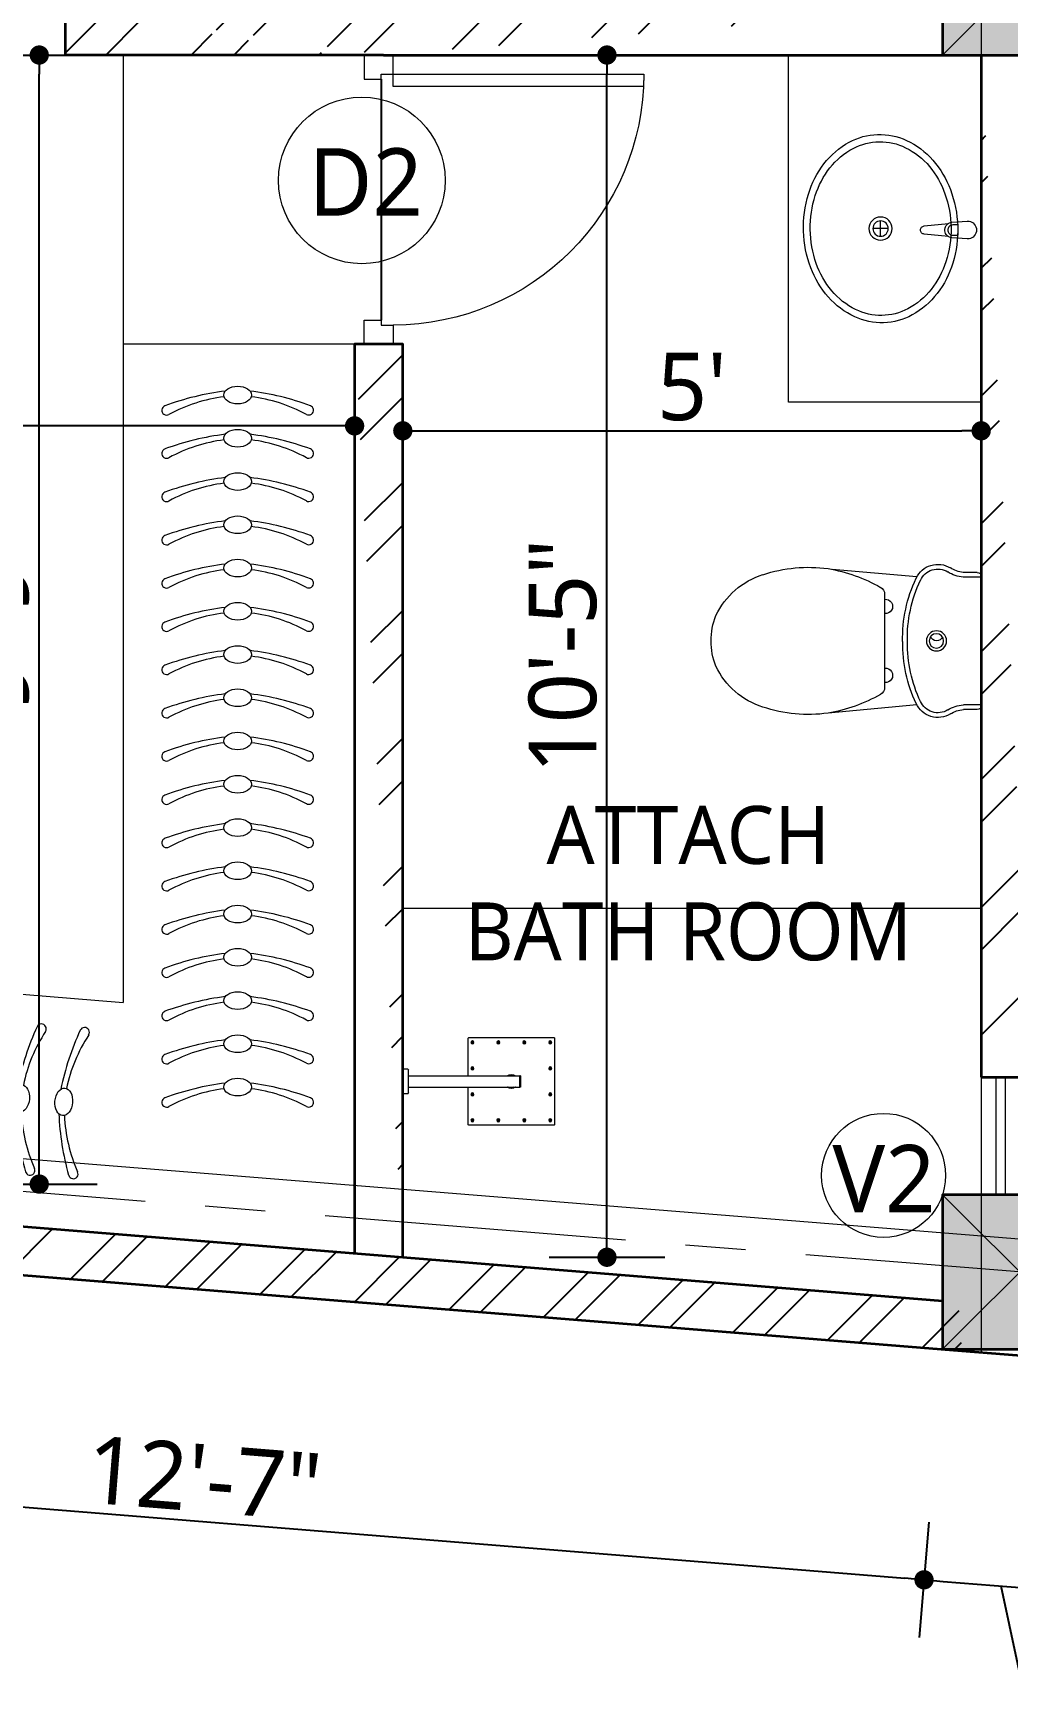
# Model space of a CAD drawing. Header units: inches. Extents: x 17146 to 31738, y -8920 to -2452.
# Drawn here: x 22901.4 to 23002.5, y -5358 to -5185.2 of the extents above; entities that cross this region are included whole.
import ezdxf

# ---------------------------------------------------------------- set-up
doc = ezdxf.new("R2010")
doc.units = ezdxf.units.IN
doc.header["$LTSCALE"] = 25
doc.header["$MEASUREMENT"] = 0
doc.header["$PDMODE"] = 3
doc.linetypes.add('CENTER', pattern=[2, 1.25, -0.25, 0.25, -0.25])
doc.linetypes.add('CENTER2', pattern=[1.125, 0.75, -0.125, 0.125, -0.125])
doc.layers.get('Defpoints').update_dxf_attribs({"color": 251})
doc.layers.add('A-HATCH', color=7, linetype='Continuous')
doc.layers.add('Text-internal', color=7, linetype='Continuous')
for name, color, linetype, lineweight in [('A_Grid Name', 216, 'Continuous', 5), ('Center line', 252, 'CENTER', 20), ('Column', 130, 'Continuous', 35), ('Dim-external', 151, 'Continuous', 9), ('Dim-internal', 150, 'Continuous', 9), ('Door-window', 40, 'Continuous', 15), ('Furniture', 125, 'Continuous', 20), ('Hatch', 253, 'Continuous', 13), ('sill', 30, 'Continuous', 20), ('text window', 212, 'Continuous', 20), ('Wall-Section', 6, 'Continuous', 35)]:
    doc.layers.add(name, color=color, linetype=linetype, lineweight=lineweight)
doc.styles.add('int text 1in-8ft', font='trebuc.ttf', dxfattribs={"height": 7})
doc.dimstyles.new('dim 1in-8ft', dxfattribs={"dimtxt": 7, "dimasz": 2, "dimexe": 6, "dimexo": 6, "dimgap": 1, "dimtad": 1, "dimdec": 0, "dimzin": 0, "dimdsep": 46, "dimlunit": 4, "dimtxsty": 'int text 1in-8ft', "dimblk": 'DOT', "dimcen": 4, "dimdle": 6, "dimclrt": 7, "dimadec": 0, "dimazin": 0, "dimtfac": 1, "dimtdec": 0, "dimtofl": 0, "dimtmove": 0, "dimatfit": 3, "dimfxl": 6, "dimfxlon": 1, "dimtolj": 1, "dimtzin": 0, "dimarcsym": 0})
doc.dimstyles.new('dim 1in-8ft c-c', dxfattribs={"dimtxt": 7, "dimasz": 2, "dimexe": 6, "dimexo": 6, "dimgap": 1, "dimtad": 1, "dimdec": 0, "dimzin": 0, "dimdsep": 46, "dimlunit": 4, "dimtxsty": 'int text 1in-8ft', "dimblk": 'DOT', "dimcen": 4, "dimdle": 6, "dimclrt": 7, "dimadec": 0, "dimazin": 0, "dimtfac": 1, "dimtdec": 0, "dimtofl": 0, "dimtmove": 0, "dimatfit": 3, "dimfxl": 6, "dimfxlon": 1, "dimtolj": 1, "dimtzin": 0, "dimarcsym": 0})

# ---------------------------------------------------------------- blocks, each defined once
blk = doc.blocks.new('col')
at = {"layer": 'Hatch'}
h = blk.add_hatch(color=256, dxfattribs=at)
h.dxf.hatch_style = 1
h.paths.add_polyline_path([(-8, -8), (8, -8), (8, 8), (-8, 8)])
at = {"layer": 'Column'}
blk.add_lwpolyline([(-8, -8), (8, -8), (8, 8), (-8, 8)], close=True, dxfattribs=at)
at = {"layer": 'Dim-external'}
for p, q in [((-8, 8), (8, -8)), ((8, 8), (-8, -8))]:
    blk.add_line(p, q, dxfattribs=at)
blk = doc.blocks.new('gridd')
at = {"layer": 'Dim-external'}
for p in [(168, -150), (168, -284.21)]:
    blk.add_blockref('col', p, dxfattribs=at)
blk = doc.blocks.new('45')
at = {"linetype": 'Continuous'}
for p, q in [((-32.5, 0), (-29.5, 0)), ((-32.5, -13), (-32.5, 0)), ((-29.5, 0), (29.5, 0)), ((29.5, 0), (32.5, 0)), ((32.5, -13), (32.5, 0)), ((-29.5, -15), (-30.5, -15)), ((29.5, -15), (-29.5, -15)), ((-15, -15), (-15, -308.5)), ((15, -15), (15, -308.5)), ((30.5, -15), (29.5, -15)), ((-114.3, -399.3), (-114.3, -172.7)), ((-113.3, -171.7), (-15, -171.7)), ((15, -171.7), (113.3, -171.7)), ((114.3, -172.7), (114.3, -399.3)), ((-104.4, -183), (-104.4, -184)), ((-103, -183), (-104.4, -183)), ((-104.4, -184), (-103, -184)), ((-103.6, -183), (-103.6, -184)), ((-102, -181.6), (-103, -181.6)), ((-103, -181.6), (-103, -183)), ((-102, -182.4), (-103, -182.4)), ((-103, -184), (-103, -185.5)), ((-103, -184.6), (-102, -184.6)), ((-103, -185.5), (-102, -185.5)), ((-102, -183), (-102, -181.6)), ((-100.5, -183), (-102, -183)), ((-102, -184), (-100.5, -184)), ((-102, -185.5), (-102, -184)), ((-101.4, -184), (-101.4, -183)), ((-100.5, -184), (-100.5, -183)), ((-36.1, -183), (-36.1, -184)), ((-34.7, -183), (-36.1, -183)), ((-36.1, -184), (-34.7, -184)), ((-35.2, -183), (-35.2, -184)), ((-33.7, -181.6), (-34.7, -181.6)), ((-34.7, -181.6), (-34.7, -183)), ((-33.7, -182.4), (-34.7, -182.4)), ((-34.7, -184), (-34.7, -185.5)), ((-34.7, -184.6), (-33.7, -184.6)), ((-34.7, -185.5), (-33.7, -185.5)), ((-33.7, -183), (-33.7, -181.6)), ((-32.2, -183), (-33.7, -183)), ((-33.7, -184), (-32.2, -184)), ((-33.7, -185.5), (-33.7, -184)), ((-33.1, -184), (-33.1, -183)), ((-32.2, -184), (-32.2, -183)), ((32.2, -183), (32.2, -184)), ((33.7, -183), (32.2, -183)), ((32.2, -184), (33.7, -184)), ((33.1, -183), (33.1, -184)), ((34.7, -181.6), (33.7, -181.6)), ((33.7, -181.6), (33.7, -183)), ((34.7, -182.4), (33.7, -182.4)), ((33.7, -184), (33.7, -185.5)), ((33.7, -184.6), (34.7, -184.6)), ((33.7, -185.5), (34.7, -185.5)), ((34.7, -183), (34.7, -181.6)), ((36.1, -183), (34.7, -183)), ((34.7, -184), (36.1, -184)), ((34.7, -185.5), (34.7, -184)), ((35.2, -184), (35.2, -183)), ((36.1, -184), (36.1, -183)), ((100.6, -183), (100.6, -184)), ((102, -183), (100.6, -183)), ((100.6, -184), (102, -184)), ((101.4, -183), (101.4, -184)), ((103, -181.6), (102, -181.6)), ((102, -181.6), (102, -183)), ((103, -182.4), (102, -182.4)), ((102, -184), (102, -185.5)), ((102, -184.6), (103, -184.6)), ((102, -185.5), (103, -185.5)), ((103, -183), (103, -181.6)), ((104.5, -183), (103, -183)), ((103, -184), (104.5, -184)), ((103, -185.5), (103, -184)), ((103.6, -184), (103.6, -183)), ((104.5, -184), (104.5, -183)), ((-104.4, -251.3), (-104.4, -252.3)), ((-103, -251.3), (-104.4, -251.3)), ((-104.4, -252.3), (-103, -252.3)), ((-103.6, -251.3), (-103.6, -252.3)), ((-102, -249.9), (-103, -249.9)), ((-103, -249.9), (-103, -251.3)), ((-102, -250.8), (-103, -250.8)), ((-103, -252.3), (-103, -253.8)), ((-103, -252.9), (-102, -252.9)), ((-103, -253.8), (-102, -253.8)), ((-102, -251.3), (-102, -249.9)), ((-100.5, -251.3), (-102, -251.3)), ((-102, -252.3), (-100.5, -252.3)), ((-102, -253.8), (-102, -252.3)), ((-101.4, -252.3), (-101.4, -251.3)), ((-100.5, -252.3), (-100.5, -251.3)), ((100.6, -251.3), (100.6, -252.3)), ((102, -251.3), (100.6, -251.3)), ((100.6, -252.3), (102, -252.3)), ((101.4, -251.3), (101.4, -252.3)), ((103, -249.9), (102, -249.9)), ((102, -249.9), (102, -251.3)), ((103, -250.8), (102, -250.8)), ((102, -252.3), (102, -253.8)), ((102, -252.9), (103, -252.9)), ((102, -253.8), (103, -253.8)), ((103, -251.3), (103, -249.9)), ((104.5, -251.3), (103, -251.3)), ((103, -252.3), (104.5, -252.3)), ((103, -253.8), (103, -252.3)), ((103.6, -252.3), (103.6, -251.3)), ((104.5, -252.3), (104.5, -251.3)), ((-104.4, -319.7), (-104.4, -320.7)), ((-103, -319.7), (-104.4, -319.7)), ((-104.4, -320.7), (-103, -320.7)), ((-103.6, -319.7), (-103.6, -320.7)), ((-102, -318.2), (-103, -318.2)), ((-103, -318.2), (-103, -319.7)), ((-102, -319.1), (-103, -319.1)), ((-103, -320.7), (-103, -322.1)), ((-103, -321.2), (-102, -321.2)), ((-103, -322.1), (-102, -322.1)), ((-102, -319.7), (-102, -318.2)), ((-100.5, -319.7), (-102, -319.7)), ((-102, -320.7), (-100.5, -320.7)), ((-102, -322.1), (-102, -320.7)), ((-101.4, -320.7), (-101.4, -319.7)), ((-100.5, -320.7), (-100.5, -319.7)), ((15, -308.5), (-15, -308.5)), ((-15, -308.5), (15, -308.5)), ((-15, -310), (-15, -308.5)), ((-15, -310), (15, -310)), ((15, -310), (15, -308.5)), ((100.6, -319.7), (100.6, -320.7)), ((102, -319.7), (100.6, -319.7)), ((100.6, -320.7), (102, -320.7)), ((101.4, -319.7), (101.4, -320.7)), ((103, -318.2), (102, -318.2)), ((102, -318.2), (102, -319.7)), ((103, -319.1), (102, -319.1)), ((102, -320.7), (102, -322.1)), ((102, -321.2), (103, -321.2)), ((102, -322.1), (103, -322.1)), ((103, -319.7), (103, -318.2)), ((104.5, -319.7), (103, -319.7)), ((103, -320.7), (104.5, -320.7)), ((103, -322.1), (103, -320.7)), ((103.6, -320.7), (103.6, -319.7)), ((104.5, -320.7), (104.5, -319.7)), ((-104.4, -388), (-104.4, -389)), ((-103, -388), (-104.4, -388)), ((-104.4, -389), (-103, -389)), ((-103.6, -388), (-103.6, -389)), ((-102, -386.6), (-103, -386.6)), ((-103, -386.6), (-103, -388)), ((-102, -387.4), (-103, -387.4)), ((-103, -389), (-103, -390.5)), ((-103, -389.6), (-102, -389.6)), ((-103, -390.5), (-102, -390.5)), ((-102, -388), (-102, -386.6)), ((-100.5, -388), (-102, -388)), ((-102, -389), (-100.5, -389)), ((-102, -390.5), (-102, -389)), ((-101.4, -389), (-101.4, -388)), ((-100.5, -389), (-100.5, -388)), ((-36.1, -388), (-36.1, -389)), ((-34.7, -388), (-36.1, -388)), ((-36.1, -389), (-34.7, -389)), ((-35.2, -388), (-35.2, -389)), ((-33.7, -386.6), (-34.7, -386.6)), ((-34.7, -386.6), (-34.7, -388)), ((-33.7, -387.4), (-34.7, -387.4)), ((-34.7, -389), (-34.7, -390.5)), ((-34.7, -389.6), (-33.7, -389.6)), ((-34.7, -390.5), (-33.7, -390.5)), ((-33.7, -388), (-33.7, -386.6)), ((-32.2, -388), (-33.7, -388)), ((-33.7, -389), (-32.2, -389)), ((-33.7, -390.5), (-33.7, -389)), ((-33.1, -389), (-33.1, -388)), ((-32.2, -389), (-32.2, -388)), ((32.2, -388), (32.2, -389)), ((33.7, -388), (32.2, -388)), ((32.2, -389), (33.7, -389)), ((33.1, -388), (33.1, -389)), ((34.7, -386.6), (33.7, -386.6)), ((33.7, -386.6), (33.7, -388)), ((34.7, -387.4), (33.7, -387.4)), ((33.7, -389), (33.7, -390.5)), ((33.7, -389.6), (34.7, -389.6)), ((33.7, -390.5), (34.7, -390.5)), ((34.7, -388), (34.7, -386.6)), ((36.1, -388), (34.7, -388)), ((34.7, -389), (36.1, -389)), ((34.7, -390.5), (34.7, -389)), ((35.2, -389), (35.2, -388)), ((36.1, -389), (36.1, -388)), ((100.6, -388), (100.6, -389)), ((102, -388), (100.6, -388)), ((100.6, -389), (102, -389)), ((101.4, -388), (101.4, -389)), ((103, -386.6), (102, -386.6)), ((102, -386.6), (102, -388)), ((103, -387.4), (102, -387.4)), ((102, -389), (102, -390.5)), ((102, -389.6), (103, -389.6)), ((102, -390.5), (103, -390.5)), ((103, -388), (103, -386.6)), ((104.5, -388), (103, -388)), ((103, -389), (104.5, -389)), ((103, -390.5), (103, -389)), ((103.6, -389), (103.6, -388)), ((104.5, -389), (104.5, -388)), ((113.3, -400.3), (-113.3, -400.3))]:
    blk.add_line(p, q, dxfattribs=at)
at = {"linetype": 'CENTER2'}
blk.add_line((20, 0), (-20, 0), dxfattribs=at)
at = {"linetype": 'Continuous'}
for centre in [(-102.5, -183.5), (-34.2, -183.5), (34.2, -183.5), (102.5, -183.5), (-102.5, -251.8), (102.5, -251.8), (-102.5, -320.2), (102.5, -320.2), (-102.5, -388.5), (-34.2, -388.5), (34.2, -388.5), (102.5, -388.5)]:
    blk.add_circle(centre, 4, dxfattribs=at)
for centre, radius, start, end in [((-30.5, -13), 2, 180, 270), ((30.5, -13), 2, 270, 0), ((-113.3, -172.7), 1, 90, 180), ((113.3, -172.7), 1, 0, 90), ((0, -286), 18.5, 144.1752, 215.8248), ((0, -286), 18.4, 144.6089, 215.3911), ((0, -286), 18.1, 145.9684, 214.0316), ((0, -286), 18, 146.4427, 213.5573), ((0, -286), 16.4, 156.4575, 203.5425), ((0, -286), 18.5, 0, 35.8248), ((0, -286), 18.4, 0, 35.3911), ((0, -286), 18.1, 0, 34.0316), ((0, -286), 18, 326.4427, 33.5573), ((0, -286), 16.4, 336.4575, 23.5425), ((0, -286), 18.5, 324.1752, 0), ((0, -286), 18.1, 325.9684, 0), ((0, -286), 18.4, 324.6089, 0), ((-113.3, -399.3), 1, 180, 270), ((113.3, -399.3), 1, 270, 0)]:
    blk.add_arc(centre, radius, start, end, dxfattribs=at)
blk = doc.blocks.new('Sanitary_Commode')
for p, q in [((-7.57, 0), (7.57, 0)), ((-7.48, 0), (-7.48, -2.09)), ((7.48, 0), (7.48, -2.12)), ((-8.04, -0.47), (-8.04, -2.09)), ((8.04, -0.47), (8.04, -2.12)), ((-7.5, -7.54), (-8.46, -17.96)), ((7.53, -7.54), (8.4, -17.49)), ((-5.44, -11.32), (5.47, -11.32))]:
    blk.add_line(p, q)
for centre, radius in [((0.01, -5.24), 1.18), ((0.01, -5.25), 0.847)]:
    blk.add_circle(centre, radius)
for centre, radius, start, end in [((-7.57, -0.47), 0.472, 90, 180), ((7.57, -0.47), 0.472, 0, 90), ((-6.16, -5.08), 2.81, 148.3639, 245.1822), ((-11.13, -1.9), 3.09, 326.5687, 356.4698), ((-11.12, -1.91), 3.64, 326.6608, 357.0885), ((6.18, -5.08), 2.81, 294.8178, 31.6361), ((11.46, -1.75), 4, 185.3426, 212.6411), ((11.51, -1.73), 3.49, 186.5142, 212.5699), ((-6.16, -5.08), 2.25, 148.6278, 245.6358), ((0.78, -5.22), 0.758, 114.8358, 249.215), ((6.18, -5.08), 2.25, 294.3642, 31.4264), ((-0.29, 7.25), 16.46, 244.6528, 270.785), ((-0.29, 7.25), 15.9, 244.6553, 270.7849), ((0.31, 7.2), 16.42, 268.6912, 295.4038), ((0.31, 7.2), 15.86, 268.6912, 295.4038), ((-5.44, -12.27), 0.945, 90, 150.5907), ((-4.03, -11.23), 0.846, 353.7591, 186.2409), ((4.05, -11.23), 0.846, 353.7591, 186.2409), ((5.47, -12.27), 0.945, 29.4093, 90), ((10.49, -21.25), 19.23, 150.5907, 170.1667), ((-10.46, -21.25), 19.23, 9.8333, 29.4093), ((8.39, -20.24), 17, 172.2958, 198.3397), ((-8.36, -20.24), 17, 341.6603, 7.7042), ((0.9, -22.91), 9.06, 197.2571, 244.8678), ((-0.87, -22.91), 9.06, 295.1322, 342.7429), ((-0.29, -24.99), 6.67, 246.5257, 272.5629), ((0.31, -24.94), 6.72, 267.4456, 293.3882)]:
    blk.add_arc(centre, radius, start, end)
blk = doc.blocks.new('*U35')
at = {"lineweight": 20}
for points in [[(-2, 1.5), (-2, 27.5), (-3.25, 27.47), (-3.25, 1.5)], [(-30, 1.5), (-30, -1.5), (-27.5, -1.5), (-27.5, 0.25), (-28, 0.25), (-28, 1.5)], [(0, 1.5), (0, -1.5), (-2.5, -1.5), (-2.5, 0.25), (-2, 0.25), (-2, 1.5)]]:
    blk.add_lwpolyline(points, close=True, dxfattribs=at)
at = {"lineweight": 13}
blk.add_arc((-2, 1.5), 26, 90, 180, dxfattribs=at)
at = {"layer": 'Defpoints'}
blk.add_line((-2.5, 0.25), (-27.5, 0.25), dxfattribs=at)
blk = doc.blocks.new('Hanger')
at = {"layer": 'Furniture', "linetype": 'ByBlock', "ltscale": 100}
for centre, radius, start, end in [((2.32, -29.64), 30.31, 97.0193, 110.2753), ((-2.31, -29.64), 30.31, 69.7392, 82.9951), ((-8, -1.72), 0.537, 110.2753, 299.1036), ((0.62, -17.5), 17.44, 97.0449, 118.6315), ((-0.62, -17.5), 17.44, 61.383, 82.9696), ((8, -1.71), 0.537, 240.9108, 69.7392)]:
    blk.add_arc(centre, radius, start, end, dxfattribs=at)
blk.add_ellipse((0, 0), major_axis=(-1.55, 0), ratio=0.641458, dxfattribs=at)
blk = doc.blocks.new('*U38')
at = {"xscale": 0.9214072410725777, "yscale": 0.9214072410725777, "zscale": 0.9214072410725777}
blk.add_blockref('Hanger', (0, 0.58), dxfattribs=at)
blk = doc.blocks.new('*U37')
at = {"layer": 'Furniture', "color": 0, "linetype": 'ByBlock', "lineweight": -2, "transparency": 16777216}
for p in [(0, 71.77), (0, 67.29), (0, 62.8), (0, 58.31), (0, 53.83), (0, 49.34), (0, 44.86), (0, 40.37), (0, 35.89), (0, 31.4), (0, 26.91), (0, 22.43), (0, 17.94), (0, 13.46), (0, 8.97), (0, 4.49), (0, 0)]:
    blk.add_blockref('*U38', p, dxfattribs=at)
blk = doc.blocks.new('*U53')
at = {"xscale": 0.9214072410725777, "yscale": 0.9214072410725777, "zscale": 0.9214072410725777}
blk.add_blockref('Hanger', (0, 0.58), dxfattribs=at)
blk = doc.blocks.new('*U52')
at = {"layer": 'Furniture', "color": 0, "linetype": 'ByBlock', "lineweight": -2, "transparency": 16777216}
for p in [(0, 40.37), (0, 35.89), (0, 31.4), (0, 26.91), (0, 22.43), (0, 17.94), (0, 13.46), (0, 8.97), (0, 4.49), (0, 0)]:
    blk.add_blockref('*U53', p, dxfattribs=at)
blk = doc.blocks.new('grid')
at = {"layer": 'Center line'}
blk.add_line((774, -334.17), (-175, -257.62), dxfattribs=at)
blk = doc.blocks.new('PL_TAP_1')
at = {"linetype": 'ByBlock'}
for p, q in [((-0.9, 0.3), (-0.93, 0.16)), ((-0.84, 0.45), (-0.9, 0.3)), ((-0.75, 0.6), (-0.84, 0.45)), ((-0.63, 0.72), (-0.75, 0.6)), ((-0.49, 0.82), (-0.63, 0.72)), ((-0.34, 0.89), (-0.49, 0.82)), ((-0.17, 0.94), (-0.34, 0.89)), ((0, 0.96), (-0.17, 0.94)), ((0.17, 0.94), (0, 0.96)), ((0.34, 0.89), (0.17, 0.94)), ((0.49, 0.82), (0.34, 0.89)), ((0.63, 0.72), (0.49, 0.82)), ((0.75, 0.6), (0.63, 0.72)), ((0.84, 0.45), (0.75, 0.6)), ((0.9, 0.3), (0.84, 0.45)), ((0.93, 0.16), (0.9, 0.3)), ((-0.94, -0.03), (-0.83, -1.65)), ((-0.92, -0.34), (-0.92, -0.35)), ((-0.83, -1.65), (-0.8, -1.79)), ((-0.54, -1.57), (-0.54, -0.98)), ((-0.54, -0.98), (0.54, -0.98)), ((-0.53, -1.66), (-0.54, -1.57)), ((-0.5, -1.75), (-0.53, -1.66)), ((-0.46, -1.83), (-0.5, -1.75)), ((0.5, -1.75), (0.46, -1.83)), ((0.53, -1.66), (0.5, -1.75)), ((0.54, -1.57), (0.53, -1.66)), ((0.54, -0.98), (0.54, -1.57)), ((0.8, -1.79), (0.83, -1.65)), ((0.83, -1.65), (0.94, -0.03)), ((-0.8, -1.79), (-0.76, -1.93)), ((-0.76, -1.93), (-0.68, -2.05)), ((-0.7, -2.03), (-0.44, -4.61)), ((-0.68, -2.05), (-0.59, -2.17)), ((-0.59, -2.17), (-0.48, -2.26)), ((-0.48, -2.26), (-0.35, -2.33)), ((-0.41, -1.91), (-0.46, -1.83)), ((-0.34, -1.97), (-0.41, -1.91)), ((-0.35, -2.33), (-0.22, -2.38)), ((-0.27, -2.02), (-0.34, -1.97)), ((-0.18, -2.06), (-0.27, -2.02)), ((-0.22, -2.38), (-0.07, -2.41)), ((-0.09, -2.09), (-0.18, -2.06)), ((0, -2.09), (-0.09, -2.09)), ((-0.07, -2.41), (0.07, -2.41)), ((0.09, -2.09), (0, -2.09)), ((0.07, -2.41), (0.22, -2.38)), ((0.18, -2.06), (0.09, -2.09)), ((0.27, -2.02), (0.18, -2.06)), ((0.22, -2.38), (0.35, -2.33)), ((0.34, -1.97), (0.27, -2.02)), ((0.41, -1.91), (0.34, -1.97)), ((0.35, -2.33), (0.48, -2.26)), ((0.46, -1.83), (0.41, -1.91)), ((0.44, -4.61), (0.7, -2.03)), ((0.48, -2.26), (0.59, -2.17)), ((0.59, -2.17), (0.68, -2.05)), ((0.68, -2.05), (0.76, -1.93)), ((0.76, -1.93), (0.8, -1.79)), ((-0.44, -4.61), (-0.42, -4.69)), ((-0.42, -4.69), (-0.39, -4.76)), ((-0.39, -4.76), (-0.35, -4.83)), ((-0.35, -4.83), (-0.29, -4.89)), ((-0.29, -4.89), (-0.23, -4.93)), ((-0.23, -4.93), (-0.16, -4.97)), ((-0.16, -4.97), (-0.08, -4.99)), ((-0.08, -4.99), (0, -5)), ((0, -5), (0.08, -4.99)), ((0.08, -4.99), (0.16, -4.97)), ((0.16, -4.97), (0.23, -4.93)), ((0.23, -4.93), (0.29, -4.89)), ((0.29, -4.89), (0.35, -4.83)), ((0.35, -4.83), (0.39, -4.76)), ((0.39, -4.76), (0.42, -4.69)), ((0.42, -4.69), (0.44, -4.61))]:
    blk.add_line(p, q, dxfattribs=at)
for centre, start, end in [((-0.24, 0.02), 168.2055, 184.1181), ((0.24, 0.02), 355.8819, 11.7945)]:
    blk.add_arc(centre, 0.708, start, end, dxfattribs=at)
blk = doc.blocks.new('Sanitary_Basin3')
for p, q in [((0, -9.64), (0, -11.23)), ((-0.8, -10.44), (0.8, -10.44))]:
    blk.add_line(p, q)
at = {"linetype": 'Continuous'}
blk.add_lwpolyline([(-18, -20), (18, -20), (18, 0), (-18, 0)], close=True, dxfattribs=at)
for points in [[(-9.76, -10.12, 0.117634), (-9.15, -13.12, 0.104469), (-7.09, -15.87, 0.090016), (-4.06, -17.68, 0.08192), (-0.26, -18.43, 0.08192), (3.58, -17.92, 0.090016), (6.72, -16.31, 0.104469), (8.96, -13.7, 0.117634), (9.76, -10.75, 0.117634), (9.15, -7.75, 0.104469), (7.09, -5.01, 0.090016), (4.06, -3.2, 0.08192), (0.26, -2.44, 0.08192), (-3.58, -2.95, 0.090016), (-6.72, -4.56, 0.104469), (-8.96, -7.17, 0.117634)], [(-9.01, -10.31, 0.118622), (-8.39, -13.03, 0.104678), (-6.44, -15.51, 0.089562), (-3.62, -17.11, 0.081185), (-0.1, -17.74, 0.081185), (3.43, -17.21, 0.089562), (6.3, -15.69, 0.104678), (8.32, -13.27, 0.118622), (9.01, -10.56, 0.118622), (8.39, -7.84, 0.104678), (6.44, -5.36, 0.089562), (3.62, -3.76, 0.081185), (0.1, -3.13, 0.081185), (-3.43, -3.66, 0.089562), (-6.3, -5.18, 0.104678), (-8.32, -7.6, 0.118622)]]:
    blk.add_lwpolyline(points, format="xyb", close=True, dxfattribs=at)
for radius in [1.2, 0.798]:
    blk.add_circle((0, -10.44), radius)
at = {"linetype": 'Continuous', "xscale": 0.9766697141026374, "yscale": 0.9766697141026374, "zscale": 0.9766697141026374}
blk.add_blockref('PL_TAP_1', (-0.15, -1.42), dxfattribs=at)
blk = doc.blocks.new('_Dot')
at = {"color": 0, "linetype": 'ByBlock', "lineweight": -2}
blk.add_line((-0.5, 0), (-1, 0), dxfattribs=at)
at = {"color": 0, "linetype": 'ByBlock', "const_width": 0.5}
blk.add_lwpolyline([(-0.25, 0, 1), (0.25, 0, 1)], format="xyb", close=True, dxfattribs=at)
blk = doc.blocks.new('*D185')
at = {"layer": 'Defpoints', "color": 0, "transparency": 16777216}
for p in [(22845.73, -5308.3), (22995.73, -5321.69), (22993.8, -5345.61)]:
    blk.add_point(p, dxfattribs=at)
at = {"layer": 'Dim-external', "color": 0, "lineweight": -2, "transparency": 16777216}
for p, q in [((22844.18, -5327.52), (22843.21, -5339.48)), ((22845.69, -5333.66), (22991.8, -5345.45)), ((22994.28, -5339.63), (22993.31, -5351.59))]:
    blk.add_line(p, q, dxfattribs=at)
at = {"layer": 'Dim-external', "color": 0, "lineweight": -2, "transparency": 16777216, "xscale": 2, "yscale": 2, "zscale": 2}
for p, rotation in [((22843.69, -5333.5), 175.3884517382357), ((22993.8, -5345.61), 355.3884517382357)]:
    blk.add_blockref('_Dot', p, dxfattribs=dict(at, rotation=rotation))
at = {"layer": 'Dim-external', "color": 7, "transparency": 16777216, "insert": (22919.11, -5335.06), "char_height": 7, "attachment_point": 5, "rotation": 355.3885, "style": 'int text 1in-8ft'}
blk.add_mtext('\\A1;12\'-7"', dxfattribs=at)
blk = doc.blocks.new('*D186')
at = {"layer": 'Defpoints', "color": 0, "transparency": 16777216}
for p in [(22995.73, -5321.69), (23011.73, -5321.85), (23009.71, -5346.89)]:
    blk.add_point(p, dxfattribs=at)
at = {"layer": 'Dim-external', "color": 0, "lineweight": -2, "transparency": 16777216}
for p, q in [((22994.28, -5339.63), (22993.31, -5351.59)), ((23010.19, -5340.91), (23009.22, -5352.87)), ((22995.79, -5345.77), (23007.71, -5346.73)), ((23001.75, -5346.25), (23005.69, -5364.63)), ((23005.69, -5364.63), (23024.66, -5366.16))]:
    blk.add_line(p, q, dxfattribs=at)
at = {"layer": 'Dim-external', "color": 0, "lineweight": -2, "transparency": 16777216, "xscale": 2, "yscale": 2, "zscale": 2}
for p, rotation in [((22993.8, -5345.61), 175.3884517382357), ((23009.71, -5346.89), 355.3884517382357)]:
    blk.add_blockref('_Dot', p, dxfattribs=dict(at, rotation=rotation))
at = {"layer": 'Dim-external', "color": 7, "transparency": 16777216, "insert": (23015.53, -5360.91), "char_height": 7, "attachment_point": 5, "rotation": 355.3885, "style": 'int text 1in-8ft'}
blk.add_mtext('\\A1;1\'-4"', dxfattribs=at)
blk = doc.blocks.new('*D192')
at = {"layer": 'Defpoints', "color": 0, "transparency": 16777216}
for p in [(23003.73, -5313.69), (23176.73, -5327.64), (23171.69, -5390.06)]:
    blk.add_point(p, dxfattribs=at)
at = {"layer": 'Dim-external', "color": 0, "lineweight": -2, "transparency": 16777216}
for p, q in [((22999.17, -5370.12), (22998.21, -5382.08)), ((23000.69, -5376.26), (23169.7, -5389.9)), ((23172.17, -5384.08), (23171.21, -5396.04))]:
    blk.add_line(p, q, dxfattribs=at)
at = {"layer": 'Dim-external', "color": 0, "lineweight": -2, "transparency": 16777216, "xscale": 2, "yscale": 2, "zscale": 2}
for p, rotation in [((22998.69, -5376.1), 175.3884517382402), ((23171.69, -5390.06), 355.3884517382402)]:
    blk.add_blockref('_Dot', p, dxfattribs=dict(at, rotation=rotation))
at = {"layer": 'Dim-external', "color": 7, "transparency": 16777216, "insert": (23085.56, -5378.52), "char_height": 7, "attachment_point": 5, "rotation": 355.3885, "style": 'int text 1in-8ft'}
blk.add_mtext('\\A1;14\'-6"c/c', dxfattribs=at)
blk = doc.blocks.new('*D201')
at = {"layer": 'Defpoints', "color": 0, "transparency": 16777216}
for p in [(22837.73, -5300.3), (23003.73, -5313.69), (22832.69, -5362.71)]:
    blk.add_point(p, dxfattribs=at)
at = {"layer": 'Dim-external', "color": 0, "lineweight": -2, "transparency": 16777216}
for p, q in [((22833.17, -5356.73), (22832.21, -5368.69)), ((22996.7, -5375.94), (22834.69, -5362.87)), ((22999.17, -5370.12), (22998.21, -5382.08))]:
    blk.add_line(p, q, dxfattribs=at)
at = {"layer": 'Dim-external', "color": 0, "lineweight": -2, "transparency": 16777216, "xscale": 2, "yscale": 2, "zscale": 2}
for p, rotation in [((22832.69, -5362.71), 175.3884517382402), ((22998.69, -5376.1), 355.3884517382402)]:
    blk.add_blockref('_Dot', p, dxfattribs=dict(at, rotation=rotation))
at = {"layer": 'Dim-external', "color": 7, "transparency": 16777216, "insert": (22916.06, -5364.86), "char_height": 7, "attachment_point": 5, "rotation": 355.3885, "style": 'int text 1in-8ft'}
blk.add_mtext('\\A1;13\'-11"c/c', dxfattribs=at)
blk = doc.blocks.new('*D202')
at = {"layer": 'Defpoints', "color": 0, "transparency": 16777216}
for p in [(22799.73, -5305.88), (23413.73, -5355.4), (23407.74, -5429.58)]:
    blk.add_point(p, dxfattribs=at)
at = {"layer": 'Dim-external', "color": 0, "lineweight": -2, "transparency": 16777216}
for p, q in [((22794.23, -5374.07), (22793.26, -5386.04)), ((22795.74, -5380.22), (23405.75, -5429.42)), ((23408.23, -5423.6), (23407.26, -5435.56))]:
    blk.add_line(p, q, dxfattribs=at)
at = {"layer": 'Dim-external', "color": 0, "lineweight": -2, "transparency": 16777216, "xscale": 2, "yscale": 2, "zscale": 2}
for p, rotation in [((22793.74, -5380.06), 175.3884517382374), ((23407.74, -5429.58), 355.3884517382375)]:
    blk.add_blockref('_Dot', p, dxfattribs=dict(at, rotation=rotation))
at = {"layer": 'Dim-external', "color": 7, "transparency": 16777216, "insert": (23101.11, -5400.29), "char_height": 7, "attachment_point": 5, "rotation": 355.3885, "style": 'int text 1in-8ft'}
blk.add_mtext('\\A1;51\'-4"', dxfattribs=at)
blk = doc.blocks.new('*D397')
at = {"layer": 'Defpoints', "color": 0, "transparency": 16777216}
for p in [(22838.73, -5214.95), (22934.73, -5217.48), (22838.73, -5225.94)]:
    blk.add_point(p, dxfattribs=at)
at = {"layer": 'Dim-internal', "color": 0, "lineweight": -2, "transparency": 16777216}
for p, q in [((22838.73, -5220.95), (22838.73, -5231.94)), ((22934.73, -5223.48), (22934.73, -5231.94)), ((22932.73, -5225.94), (22840.73, -5225.94))]:
    blk.add_line(p, q, dxfattribs=at)
at = {"layer": 'Dim-internal', "color": 0, "lineweight": -2, "transparency": 16777216, "xscale": 2, "yscale": 2, "zscale": 2, "rotation": 180}
blk.add_blockref('_Dot', (22838.73, -5225.94), dxfattribs=at)
at = {"layer": 'Dim-internal', "color": 0, "lineweight": -2, "transparency": 16777216, "xscale": 2, "yscale": 2, "zscale": 2}
blk.add_blockref('_Dot', (22934.73, -5225.94), dxfattribs=at)
at = {"layer": 'Dim-internal', "color": 7, "transparency": 16777216, "insert": (22886.73, -5221.38), "char_height": 7, "attachment_point": 5, "style": 'int text 1in-8ft'}
blk.add_mtext("\\A1;8'", dxfattribs=at)
blk = doc.blocks.new('*D398')
at = {"layer": 'Defpoints', "color": 0, "transparency": 16777216}
for p in [(22868.73, -5187.48), (22902.02, -5187.48), (22845.73, -5304.57)]:
    blk.add_point(p, dxfattribs=at)
at = {"layer": 'Dim-internal', "color": 0, "lineweight": -2, "transparency": 16777216}
for p, q in [((22896.02, -5187.48), (22908.02, -5187.48)), ((22902.02, -5302.57), (22902.02, -5189.48)), ((22896.02, -5304.57), (22908.02, -5304.57))]:
    blk.add_line(p, q, dxfattribs=at)
at = {"layer": 'Dim-internal', "color": 0, "lineweight": -2, "transparency": 16777216, "xscale": 2, "yscale": 2, "zscale": 2}
for p, rotation in [((22902.02, -5187.48), 90), ((22902.02, -5304.57), 270)]:
    blk.add_blockref('_Dot', p, dxfattribs=dict(at, rotation=rotation))
at = {"layer": 'Dim-internal', "color": 7, "transparency": 16777216, "insert": (22897.45, -5246.03), "char_height": 7, "attachment_point": 5, "rotation": 90, "style": 'int text 1in-8ft'}
blk.add_mtext('\\A1;9\'-9"', dxfattribs=at)
blk = doc.blocks.new('*D399')
at = {"layer": 'Defpoints', "color": 0, "transparency": 16777216}
for p in [(22999.73, -5214.84), (22939.73, -5217.48), (22999.73, -5226.45)]:
    blk.add_point(p, dxfattribs=at)
at = {"layer": 'Dim-internal', "color": 0, "lineweight": -2, "transparency": 16777216}
for p, q in [((22999.73, -5220.84), (22999.73, -5232.45)), ((22939.73, -5223.48), (22939.73, -5232.45)), ((22941.73, -5226.45), (22997.73, -5226.45))]:
    blk.add_line(p, q, dxfattribs=at)
at = {"layer": 'Dim-internal', "color": 0, "lineweight": -2, "transparency": 16777216, "xscale": 2, "yscale": 2, "zscale": 2, "rotation": 180}
blk.add_blockref('_Dot', (22939.73, -5226.45), dxfattribs=at)
at = {"layer": 'Dim-internal', "color": 0, "lineweight": -2, "transparency": 16777216, "xscale": 2, "yscale": 2, "zscale": 2}
blk.add_blockref('_Dot', (22999.73, -5226.45), dxfattribs=at)
at = {"layer": 'Dim-internal', "color": 7, "transparency": 16777216, "insert": (22969.73, -5221.9), "char_height": 7, "attachment_point": 5, "style": 'int text 1in-8ft'}
blk.add_mtext("\\A1;5'", dxfattribs=at)
blk = doc.blocks.new('*D400')
at = {"layer": 'Defpoints', "color": 0, "transparency": 16777216}
for p in [(22960.91, -5187.48), (22966.05, -5187.48), (22939.73, -5312.16)]:
    blk.add_point(p, dxfattribs=at)
at = {"layer": 'Dim-internal', "color": 0, "lineweight": -2, "transparency": 16777216}
for p, q in [((22960.91, -5187.48), (22954.91, -5187.48)), ((22960.91, -5310.16), (22960.91, -5189.48)), ((22954.91, -5312.16), (22966.91, -5312.16))]:
    blk.add_line(p, q, dxfattribs=at)
at = {"layer": 'Dim-internal', "color": 0, "lineweight": -2, "transparency": 16777216, "xscale": 2, "yscale": 2, "zscale": 2}
for p, rotation in [((22960.91, -5187.48), 90), ((22960.91, -5312.16), 270)]:
    blk.add_blockref('_Dot', p, dxfattribs=dict(at, rotation=rotation))
at = {"layer": 'Dim-internal', "color": 7, "transparency": 16777216, "insert": (22956.34, -5249.82), "char_height": 7, "attachment_point": 5, "rotation": 90, "style": 'int text 1in-8ft'}
blk.add_mtext('\\A1;10\'-5"', dxfattribs=at)
blk = doc.blocks.new('BP1')
at = {"layer": 'A_Grid Name'}
for p, q in [((200, 0), (200, -300.53)), ((551, -166), (30, -166)), ((614, -321.89), (0, -272.36)), ((614, -333.93), (0, -284.4))]:
    blk.add_line(p, q, dxfattribs=at)

msp = doc.modelspace()

# ---------------------------------------------------------------- hatches: boundary and pattern name
at = {"layer": 'A-HATCH'}
h = msp.add_hatch(dxfattribs=at)
h.set_pattern_fill('ANSI32', color=256, scale=25, style=0)
h.set_pattern_definition([(45, (21802.997, -5241.595), (-6.629126, 6.629126), []), (45, (21807.416, -5241.595), (-6.629126, 6.629126), [])])
edge = h.paths.add_edge_path()
edge.add_line((22904.73, -5187.48), (22904.73, -5182.48))
edge.add_line((22937.73, -5187.48), (22903.73, -5187.48))
edge.add_line((22937.73, -5187.48), (22932.73, -5187.48))
edge.add_line((22903.73, -5182.48), (22997.73, -5182.48))
edge.add_line((22937.73, -5187.48), (22997.73, -5187.48))
h = msp.add_hatch(dxfattribs=at)
h.set_pattern_fill('ANSI32', color=256, scale=25, style=0)
h.set_pattern_definition([(45, (21802.997, -5239.595), (-6.629126, 6.629126), []), (45, (21807.416, -5239.595), (-6.629126, 6.629126), [])])
edge = h.paths.add_edge_path()
edge.add_line((23004.73, -5185.48), (23004.73, -5290.85))
edge.add_line((22999.73, -5185.48), (22999.73, -5293.48))
edge.add_line((23002.73, -5288.48), (23022.73, -5288.48))
edge.add_line((23005.88, -5293.48), (23022.76, -5293.48))
edge.add_line((23022.73, -5290.85), (23022.73, -5293.48))
h = msp.add_hatch(dxfattribs=at)
h.set_pattern_fill('ANSI32', color=256, scale=25, style=0)
h.set_pattern_definition([(45, (21804.997, -5239.595), (-6.629126, 6.629126), []), (45, (21809.416, -5239.595), (-6.629126, 6.629126), [])])
edge = h.paths.add_edge_path()
edge.add_line((22934.73, -5215.48), (22934.73, -5311.75))
edge.add_line((22934.73, -5217.48), (22939.73, -5217.48))
edge.add_line((22939.73, -5215.48), (22939.71, -5312.15))
h = msp.add_hatch(dxfattribs=at)
h.set_pattern_fill('ANSI32', color=256, scale=20)
h.set_pattern_definition([(45, (23552.853, -5239.595), (-5.3033, 5.3033), []), (45, (23556.3885, -5239.595), (-5.3033, 5.3033), [])])
h.paths.add_polyline_path([(22843.4, -5304.39), (22843.73, -5308.3), (22829.73, -5308.3), (22997.73, -5321.85), (22997.4, -5316.81)])

# ---------------------------------------------------------------- linework, layer by layer
at = {"layer": 'Door-window'}
for p, q in [((23001.23, -5293.48), (23001.23, -5305.69)), ((23002.23, -5293.48), (23002.23, -5305.69))]:
    msp.add_line(p, q, dxfattribs=at)
at = {"layer": 'Furniture'}
for p, q in [((22910.73, -5187.48), (22910.73, -5285.73)), ((22934.73, -5217.48), (22910.73, -5217.48)), ((22999.73, -5275.99), (22939.73, -5275.99)), ((22862.73, -5281.85), (22910.73, -5285.73))]:
    msp.add_line(p, q, dxfattribs=at)
at = {"layer": 'sill'}
msp.add_line((22999.73, -5293.48), (22999.73, -5305.69), dxfattribs=at)
at = {"layer": 'text window', "ltscale": 15}
for centre, radius in [((22935.48, -5200.48), 8.64), ((22989.6, -5303.67), 6.43)]:
    msp.add_circle(centre, radius, dxfattribs=at)
at = {"layer": 'Wall-Section'}
for p, q in [((22904.73, -5187.48), (22904.73, -5182.48)), ((22937.73, -5187.48), (22904.73, -5187.48)), ((22937.73, -5187.48), (22995.73, -5187.48)), ((22999.73, -5187.48), (22999.73, -5293.48)), ((22999.73, -5293.48), (23022.73, -5293.48)), ((22845.73, -5304.57), (22995.73, -5316.67)), ((22829.73, -5308.3), (22997.73, -5321.85)), ((22997.73, -5321.85), (23011.73, -5322.98))]:
    msp.add_line(p, q, dxfattribs=at)
msp.add_lwpolyline([(22939.73, -5312.16), (22939.73, -5217.48), (22934.73, -5217.48), (22934.73, -5311.75)], dxfattribs=at)

# ---------------------------------------------------------------- block references
at = {"layer": 'A_Grid Name'}
msp.add_blockref('BP1', (22799.73, -5021.48), dxfattribs=at)
at = {"layer": 'Column'}
for name, p in [('grid', (22836.73, -5028.48)), ('gridd', (22835.73, -5029.48))]:
    msp.add_blockref(name, p, dxfattribs=at)
at = {"layer": 'Door-window', "xscale": -1, "rotation": 270}
msp.add_blockref('*U35', (22937.23, -5187.48), dxfattribs=at)
at = {"layer": 'Furniture', "xscale": -1, "rotation": 270}
msp.add_blockref('Sanitary_Basin3', (22999.73, -5205.48), dxfattribs=at)
at = {"layer": 'Furniture', "extrusion": (0, 0, -1), "xscale": -1, "zscale": -1}
msp.add_blockref('*U37', (-22922.6, -5295.09), dxfattribs=at)
at = {"layer": 'Furniture'}
for name, p, xscale, yscale, zscale, rotation in [('Sanitary_Commode', (22999.73, -5248.25), -0.8845770658774659, 0.8845770658774659, 0.8845770658774659, 270), ('45', (22939.73, -5293.92), -0.03937007874016141, 0.03937007874016141, 0.03937007874016141, 90)]:
    msp.add_blockref(name, p, dxfattribs=dict(at, xscale=xscale, yscale=yscale, zscale=zscale, rotation=rotation))
at = {"layer": 'Furniture', "extrusion": (0, 0, -1), "xscale": -1, "zscale": -1, "rotation": 274.6115482617629}
msp.add_blockref('*U52', (-22905.14, -5296.09), dxfattribs=at)

# ---------------------------------------------------------------- texts
at = {"layer": 'text window', "ltscale": 15, "char_height": 7, "attachment_point": 1, "style": 'int text 1in-8ft'}
for s, insert in [('\\pxqc;D2', (22927.74, -5197.15)), ('\\pxqc;V2', (22981.51, -5300.51))]:
    msp.add_mtext_dynamic_manual_height_columns(s, width=16.2552, gutter_width=1, heights=[0], dxfattribs=dict(at, insert=insert))
at = {"layer": 'Text-internal', "insert": (22929.18, -5265.36), "char_height": 6, "width": 80.332, "attachment_point": 1, "style": 'int text 1in-8ft'}
msp.add_mtext('\\pxqc;{\\C0;ATTACH\\PBATH ROOM}', dxfattribs=at)

# ---------------------------------------------------------------- dimensions: what is measured, and where the dimension line sits
at = {"layer": 'Dim-external'}
for base, p1, p2, dimstyle, override, picture, middle in [((22832.69, -5362.71), (23003.73, -5313.69), (22837.73, -5300.3), 'dim 1in-8ft c-c', {"dimpost": 'c/c'}, '*D201', (22916.06, -5364.86)), ((22993.8, -5345.61), (22845.73, -5308.3), (22995.73, -5321.69), 'dim 1in-8ft', {"dimtmove": 1}, '*D185', (22919.11, -5335.06)), ((23171.69, -5390.06), (23003.73, -5313.69), (23176.73, -5327.64), 'dim 1in-8ft c-c', {"dimpost": 'c/c'}, '*D192', (23085.56, -5378.52)), ((23009.71, -5346.89), (22995.73, -5321.69), (23011.73, -5321.85), 'dim 1in-8ft', {"dimtmove": 1}, '*D186', (23007.05, -5360.22))]:
    dim = msp.add_linear_dim(base=base, p1=p1, p2=p2, angle=175.3885, dimstyle=dimstyle, override=override, dxfattribs=at)
    dim.commit()
    dim.dimension.update_dxf_attribs({"geometry": picture, "text_midpoint": middle})
dim = msp.add_aligned_dim(p1=(22799.73, -5305.88), p2=(23413.73, -5355.4), distance=-74.42, dimstyle='dim 1in-8ft', dxfattribs=at)
dim.commit()
dim.dimension.update_dxf_attribs({"geometry": '*D202', "text_midpoint": (23101.11, -5400.29)})
at = {"layer": 'Dim-internal'}
for base, p1, p2, picture, middle in [((22902.02, -5187.48), (22845.73, -5304.57), (22868.73, -5187.48), '*D398', (22897.45, -5246.03)), ((22960.91, -5187.48), (22939.73, -5312.16), (22966.05, -5187.48), '*D400', (22956.34, -5249.82))]:
    dim = msp.add_linear_dim(base=base, p1=p1, p2=p2, angle=90, dimstyle='dim 1in-8ft', dxfattribs=at)
    dim.commit()
    dim.dimension.update_dxf_attribs({"geometry": picture, "text_midpoint": middle})
for base, p1, p2, picture, middle in [((22838.73, -5225.94), (22934.73, -5217.48), (22838.73, -5214.95), '*D397', (22886.73, -5221.38)), ((22999.73, -5226.45), (22939.73, -5217.48), (22999.73, -5214.84), '*D399', (22969.73, -5221.9))]:
    dim = msp.add_linear_dim(base=base, p1=p1, p2=p2, dimstyle='dim 1in-8ft', dxfattribs=at)
    dim.commit()
    dim.dimension.update_dxf_attribs({"geometry": picture, "text_midpoint": middle})

doc.saveas('drawing.dxf')
